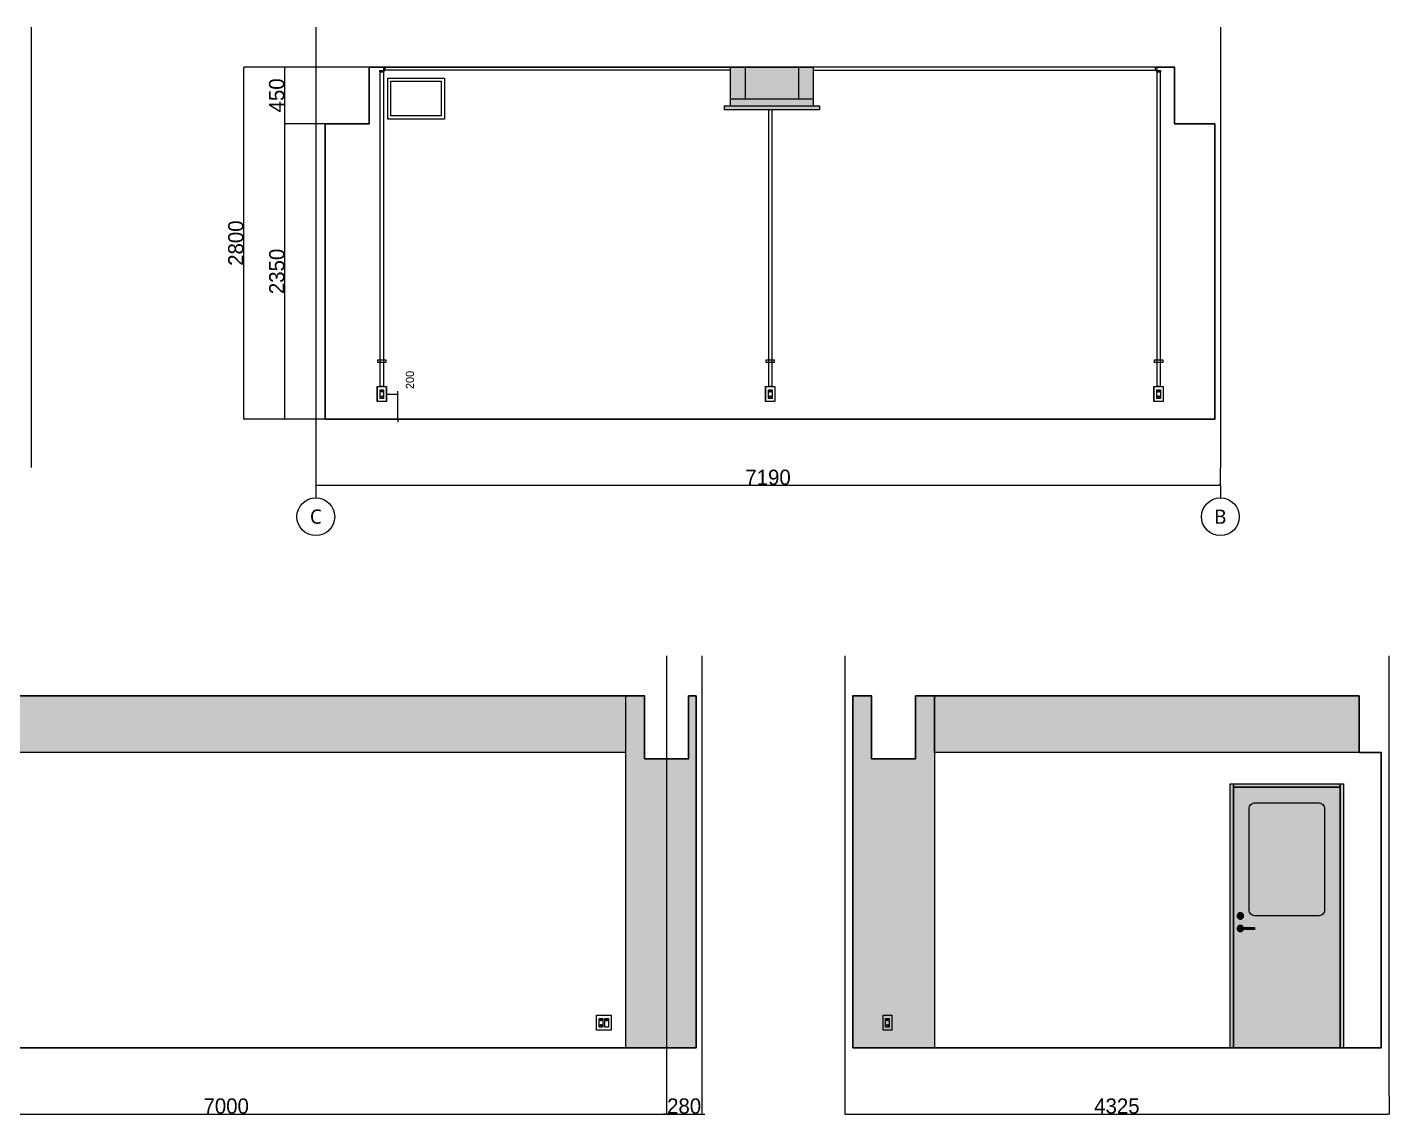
# Model space of a CAD drawing. Header units: millimetres. Extents: x -376000 to 292178, y -193032 to 188048.
# Drawn here: x -181302 to -170472, y -156839 to -148190 of the extents above; entities that cross this region are included whole.
import ezdxf

# ---------------------------------------------------------------- set-up
doc = ezdxf.new("R2010")
doc.units = ezdxf.units.MM
doc.header["$PDMODE"] = 1
doc.header["$PDSIZE"] = -2
doc.linetypes.add('ラインタイプ-6', pattern=[5.291531, 3.175, -1.058062, 0.352704, -0.705764])
for name, color, linetype, lineweight, true_color in [('02_0.25', 1, 'Continuous', 25, 0xff0000), ('04_0.10', 7, 'Continuous', 9, 0x0099ff), ('06一点鎖線', 7, 'ラインタイプ-6', 9, 0x9999ff)]:
    doc.layers.add(name, color=color, linetype=linetype, lineweight=lineweight, true_color=true_color)
for name, color, linetype, lineweight in [('07_文字・記号', 7, 'Continuous', 9), ('_平面図（新設） (2D)', 7, 'Continuous', 5), ('寸法', 7, 'Continuous', 5)]:
    doc.layers.add(name, color=color, linetype=linetype, lineweight=lineweight)
doc.styles.add('Hiragino Kaku Gothic Pro W3', font='', dxfattribs={"bigfont": 'Hiragino Kaku Gothic Pro W3'})
doc.styles.add('Hiragino Sans W3', font='', dxfattribs={"bigfont": 'Hiragino Sans W3'})
doc.styles.add('Yu Gothic UI Semilight', font='Yu Gothic UI Semilight.ttf')
doc.styles.get('Hiragino Kaku Gothic Pro W3').set_extended_font_data('Hiragino Kaku Gothic Pro W3')
doc.styles.get('Hiragino Sans W3').set_extended_font_data('Hiragino Sans W3')
doc.dimstyles.new('建具表寸法', dxfattribs={"dimtxt": 161.781684, "dimasz": 0.199988, "dimexe": 0, "dimexo": 0.3, "dimgap": 0.005, "dimtad": 1, "dimdsep": 46, "dimtxsty": 'Hiragino Sans W3', "dimblk": 'DOT', "dimblk1": 'DOT', "dimblk2": 'DOT', "dimcen": 0, "dimazin": 0, "dimtfac": 1, "dimtix": 1, "dimtmove": 0, "dimatfit": 0, "dimldrblk": 'VW_FILLEDARROW', "dimfxl": 1, "dimfrac": 2, "dimtolj": 1, "dimarcsym": 0})

# ---------------------------------------------------------------- blocks, each defined once
blk = doc.blocks.new('_Dot')
at = {"color": 0, "linetype": 'ByBlock', "lineweight": -2}
blk.add_line((-0.5, 0), (-1, 0), dxfattribs=at)
at = {"color": 0, "linetype": 'ByBlock', "const_width": 0.5}
blk.add_lwpolyline([(-0.25, 0, 1), (0.25, 0, 1)], format="xyb", close=True, dxfattribs=at)
blk = doc.blocks.new('*D992')
at = {"layer": 'Defpoints', "color": 0}
for p in [(-178470, -151107), (-178357, -151107), (-178469, -151307)]:
    blk.add_point(p, dxfattribs=at)
at = {"layer": '寸法', "color": 0, "lineweight": -2}
for p, q in [((-178469, -151107), (-178357, -151107)), ((-178357, -151095), (-178357, -151083)), ((-178357, -151307), (-178357, -151107)), ((-178469, -151307), (-178357, -151307)), ((-178357, -151319), (-178357, -151331))]:
    blk.add_line(p, q, dxfattribs=at)
at = {"layer": '寸法', "color": 0, "lineweight": -2, "xscale": 11.999267578125, "yscale": 11.999267578125, "zscale": 11.999267578125}
for p, rotation in [((-178357, -151107), 270), ((-178357, -151307), 90)]:
    blk.add_blockref('_Dot', p, dxfattribs=dict(at, rotation=rotation))
at = {"layer": '寸法', "color": 0, "insert": (-178260, -150995), "char_height": 64.7, "attachment_point": 5, "rotation": 90, "style": 'Hiragino Kaku Gothic Pro W3'}
blk.add_mtext('\\A1;200', dxfattribs=at)
blk = doc.blocks.new('VW_FILLEDARROW')
at = {"color": 0, "linetype": 'Continuous', "lineweight": 5, "transparency": 16777216, "flags": 128}
blk.add_lwpolyline([(-161.33, 43.23), (0, 0), (-161.33, -43.23)], close=True, dxfattribs=at)
blk = doc.blocks.new('グループ-645')
at = {"color": 255}
blk.add_wipeout([(-178436, -148595), (-177986, -148595), (-177986, -148920), (-178436, -148920)], dxfattribs=at).dxf.layer = '04_0.10'
at = {"layer": '04_0.10', "color": 251, "flags": 128}
blk.add_lwpolyline([(-178436, -148595), (-177986, -148595), (-177986, -148920), (-178436, -148920)], close=True, dxfattribs=at)
at = {"color": 255}
blk.add_wipeout([(-178411, -148620), (-178011, -148620), (-178011, -148895), (-178411, -148895)], dxfattribs=at).dxf.layer = '04_0.10'
at = {"layer": '04_0.10', "color": 251, "flags": 128}
blk.add_lwpolyline([(-178411, -148620), (-178011, -148620), (-178011, -148895), (-178411, -148895)], close=True, dxfattribs=at)
blk = doc.blocks.new('*D1001')
at = {"layer": 'Defpoints', "color": 0}
for p in [(-179009, -151690), (-171819, -151690), (-171819, -151833)]:
    blk.add_point(p, dxfattribs=at)
at = {"layer": '寸法', "color": 0, "lineweight": -2}
for p, q in [((-179009, -151690), (-179009, -151833)), ((-171819, -151690), (-171819, -151833)), ((-178997, -151833), (-171831, -151833))]:
    blk.add_line(p, q, dxfattribs=at)
at = {"layer": '寸法', "color": 0, "lineweight": -2, "xscale": 11.999267578125, "yscale": 11.999267578125, "zscale": 11.999267578125, "rotation": 180}
blk.add_blockref('_Dot', (-179009, -151833), dxfattribs=at)
at = {"layer": '寸法', "color": 0, "lineweight": -2, "xscale": 11.999267578125, "yscale": 11.999267578125, "zscale": 11.999267578125}
blk.add_blockref('_Dot', (-171819, -151833), dxfattribs=at)
at = {"layer": '寸法', "color": 0, "insert": (-175414, -151770), "char_height": 121.3, "attachment_point": 5, "style": 'Hiragino Kaku Gothic Pro W3'}
blk.add_mtext('\\A1;7190', dxfattribs=at)
blk = doc.blocks.new('グループ-658')
at = {"color": 255}
blk.add_wipeout([(-176777, -156047), (-176661, -156047), (-176661, -156167), (-176777, -156167)], dxfattribs=at).dxf.layer = '04_0.10'
at = {"layer": '04_0.10', "color": 251, "flags": 128}
blk.add_lwpolyline([(-176777, -156047), (-176661, -156047), (-176661, -156167), (-176777, -156167)], close=True, dxfattribs=at)
at = {"color": 255}
blk.add_wipeout([(-176756, -156073), (-176728, -156073), (-176728, -156142), (-176756, -156142)], dxfattribs=at).dxf.layer = '04_0.10'
at = {"layer": '04_0.10', "color": 251, "flags": 128}
blk.add_lwpolyline([(-176756, -156073), (-176728, -156073), (-176728, -156142), (-176756, -156142)], close=True, dxfattribs=at)
at = {"color": 255}
blk.add_wipeout([(-176748, -156122), (-176746, -156122), (-176746, -156132), (-176748, -156132)], dxfattribs=at).dxf.layer = '04_0.10'
at = {"layer": '04_0.10', "color": 251, "flags": 128}
blk.add_lwpolyline([(-176748, -156122), (-176746, -156122), (-176746, -156132), (-176748, -156132)], close=True, dxfattribs=at)
at = {"color": 255}
blk.add_wipeout([(-176738, -156122), (-176736, -156122), (-176736, -156132), (-176738, -156132)], dxfattribs=at).dxf.layer = '04_0.10'
at = {"layer": '04_0.10', "color": 251, "flags": 128}
blk.add_lwpolyline([(-176738, -156122), (-176736, -156122), (-176736, -156132), (-176738, -156132)], close=True, dxfattribs=at)
at = {"color": 255}
blk.add_wipeout([(-176748, -156082), (-176746, -156082), (-176746, -156092), (-176748, -156092)], dxfattribs=at).dxf.layer = '04_0.10'
at = {"layer": '04_0.10', "color": 251, "flags": 128}
blk.add_lwpolyline([(-176748, -156082), (-176746, -156082), (-176746, -156092), (-176748, -156092)], close=True, dxfattribs=at)
at = {"color": 255}
blk.add_wipeout([(-176738, -156082), (-176736, -156082), (-176736, -156092), (-176738, -156092)], dxfattribs=at).dxf.layer = '04_0.10'
at = {"layer": '04_0.10', "color": 251, "flags": 128}
blk.add_lwpolyline([(-176738, -156082), (-176736, -156082), (-176736, -156092), (-176738, -156092)], close=True, dxfattribs=at)
at = {"color": 255}
blk.add_wipeout([(-176710, -156073), (-176682, -156073), (-176682, -156142), (-176710, -156142)], dxfattribs=at).dxf.layer = '04_0.10'
at = {"layer": '04_0.10', "color": 251, "flags": 128}
blk.add_lwpolyline([(-176710, -156073), (-176682, -156073), (-176682, -156142), (-176710, -156142)], close=True, dxfattribs=at)
at = {"color": 255}
blk.add_wipeout([(-176702, -156084), (-176689, -156084), (-176689, -156091), (-176702, -156091)], dxfattribs=at).dxf.layer = '04_0.10'
at = {"layer": '04_0.10', "color": 251, "flags": 128}
blk.add_lwpolyline([(-176702, -156084), (-176689, -156084), (-176689, -156091), (-176702, -156091)], close=True, dxfattribs=at)
blk = doc.blocks.new('*D1024')
at = {"layer": 'Defpoints', "color": 0}
for p in [(-176221, -156690), (-175941, -156690), (-175941, -156833)]:
    blk.add_point(p, dxfattribs=at)
at = {"layer": '寸法', "color": 0, "lineweight": -2}
for p, q in [((-176221, -156690), (-176221, -156833)), ((-175941, -156690), (-175941, -156833)), ((-176233, -156833), (-176245, -156833)), ((-176221, -156833), (-175941, -156833)), ((-175929, -156833), (-175917, -156833))]:
    blk.add_line(p, q, dxfattribs=at)
at = {"layer": '寸法', "color": 0, "lineweight": -2, "xscale": 11.999267578125, "yscale": 11.999267578125, "zscale": 11.999267578125}
blk.add_blockref('_Dot', (-176221, -156833), dxfattribs=at)
at = {"layer": '寸法', "color": 0, "lineweight": -2, "xscale": 11.999267578125, "yscale": 11.999267578125, "zscale": 11.999267578125, "rotation": 180}
blk.add_blockref('_Dot', (-175941, -156833), dxfattribs=at)
at = {"layer": '寸法', "color": 0, "insert": (-176081, -156770), "char_height": 121.3, "attachment_point": 5, "style": 'Hiragino Kaku Gothic Pro W3'}
blk.add_mtext('\\A1;280', dxfattribs=at)
blk = doc.blocks.new('*D1025')
at = {"layer": 'Defpoints', "color": 0}
for p in [(-183221, -156690), (-176221, -156690), (-176221, -156833)]:
    blk.add_point(p, dxfattribs=at)
at = {"layer": '寸法', "color": 0, "lineweight": -2}
for p, q in [((-183221, -156690), (-183221, -156833)), ((-176221, -156690), (-176221, -156833)), ((-183209, -156833), (-176233, -156833))]:
    blk.add_line(p, q, dxfattribs=at)
at = {"layer": '寸法', "color": 0, "lineweight": -2, "xscale": 11.999267578125, "yscale": 11.999267578125, "zscale": 11.999267578125, "rotation": 180}
blk.add_blockref('_Dot', (-183221, -156833), dxfattribs=at)
at = {"layer": '寸法', "color": 0, "lineweight": -2, "xscale": 11.999267578125, "yscale": 11.999267578125, "zscale": 11.999267578125}
blk.add_blockref('_Dot', (-176221, -156833), dxfattribs=at)
at = {"layer": '寸法', "color": 0, "insert": (-179721, -156770), "char_height": 121.3, "attachment_point": 5, "style": 'Hiragino Kaku Gothic Pro W3'}
blk.add_mtext('\\A1;7000', dxfattribs=at)
blk = doc.blocks.new('グループ-659')
at = {"color": 255}
blk.add_wipeout([(-174500, -156047), (-174430, -156047), (-174430, -156167), (-174500, -156167)], dxfattribs=at).dxf.layer = '04_0.10'
at = {"layer": '04_0.10', "color": 251, "flags": 128}
blk.add_lwpolyline([(-174500, -156047), (-174430, -156047), (-174430, -156167), (-174500, -156167)], close=True, dxfattribs=at)
at = {"color": 255}
blk.add_wipeout([(-174451, -156142), (-174479, -156142), (-174479, -156073), (-174451, -156073)], dxfattribs=at).dxf.layer = '04_0.10'
at = {"layer": '04_0.10', "color": 251, "flags": 128}
blk.add_lwpolyline([(-174451, -156142), (-174479, -156142), (-174479, -156073), (-174451, -156073)], close=True, dxfattribs=at)
at = {"color": 255}
blk.add_wipeout([(-174461, -156122), (-174459, -156122), (-174459, -156132), (-174461, -156132)], dxfattribs=at).dxf.layer = '04_0.10'
at = {"layer": '04_0.10', "color": 251, "flags": 128}
blk.add_lwpolyline([(-174461, -156122), (-174459, -156122), (-174459, -156132), (-174461, -156132)], close=True, dxfattribs=at)
at = {"color": 255}
blk.add_wipeout([(-174471, -156122), (-174469, -156122), (-174469, -156132), (-174471, -156132)], dxfattribs=at).dxf.layer = '04_0.10'
at = {"layer": '04_0.10', "color": 251, "flags": 128}
blk.add_lwpolyline([(-174471, -156122), (-174469, -156122), (-174469, -156132), (-174471, -156132)], close=True, dxfattribs=at)
at = {"color": 255}
blk.add_wipeout([(-174461, -156082), (-174459, -156082), (-174459, -156092), (-174461, -156092)], dxfattribs=at).dxf.layer = '04_0.10'
at = {"layer": '04_0.10', "color": 251, "flags": 128}
blk.add_lwpolyline([(-174461, -156082), (-174459, -156082), (-174459, -156092), (-174461, -156092)], close=True, dxfattribs=at)
at = {"color": 255}
blk.add_wipeout([(-174471, -156082), (-174469, -156082), (-174469, -156092), (-174471, -156092)], dxfattribs=at).dxf.layer = '04_0.10'
at = {"layer": '04_0.10', "color": 251, "flags": 128}
blk.add_lwpolyline([(-174471, -156082), (-174469, -156082), (-174469, -156092), (-174471, -156092)], close=True, dxfattribs=at)
blk = doc.blocks.new('グループ-576')
at = {"layer": '04_0.10', "linetype": 'Continuous', "lineweight": 0, "true_color": 0xf8f8ef}
blk.add_hatch(color=7, dxfattribs=at).paths.add_polyline_path([(-432, 975), (418, 975), (418, -1100), (-432, -1100)])
at = {"layer": '04_0.10', "linetype": 'Continuous', "lineweight": 0, "true_color": 0xd9e6cf}
h = blk.add_hatch(color=254, dxfattribs=at)
edge = h.paths.add_edge_path()
edge.add_arc((243, 0), 50, 270, 360, ccw=False)
edge.add_line((243, -50), (-257, -50))
edge.add_arc((-257, 0), 50, 180, 270, ccw=False)
edge.add_line((-307, 0), (-307, 800))
edge.add_arc((-257, 800), 50, 90, 180, ccw=False)
edge.add_line((-257, 850), (243, 850))
edge.add_arc((243, 800), 50, 0, 90, ccw=False)
edge.add_line((293, 800), (293, 0))
at = {"layer": '04_0.10', "linetype": 'Continuous', "lineweight": 0}
for points in [[(-389, -28), (-388, -28), (-386, -27), (-385, -26), (-383, -26), (-382, -25), (-380, -25), (-378, -25), (-377, -25), (-375, -25), (-373, -25), (-372, -25), (-370, -26), (-369, -26), (-367, -27), (-366, -28), (-364, -28), (-363, -29), (-361, -30), (-360, -31), (-359, -32), (-358, -33), (-357, -35), (-356, -36), (-355, -38), (-354, -39), (-353, -40), (-353, -42), (-352, -44), (-352, -45), (-352, -47), (-352, -48), (-351, -50), (-352, -52), (-352, -53), (-352, -55), (-352, -56), (-353, -58), (-353, -60), (-354, -61), (-355, -63), (-356, -64), (-357, -65), (-358, -67), (-359, -68), (-360, -69), (-361, -70), (-363, -71), (-364, -72), (-366, -72), (-367, -73), (-369, -74), (-370, -74), (-372, -75), (-373, -75), (-375, -75), (-377, -75), (-378, -75), (-380, -75), (-382, -75), (-383, -74), (-385, -74), (-386, -73), (-388, -72), (-389, -72), (-391, -71), (-392, -70), (-393, -69), (-395, -68), (-396, -67), (-397, -65), (-398, -64), (-399, -63), (-399, -61), (-400, -60), (-401, -58), (-401, -56), (-402, -55), (-402, -53), (-402, -52), (-402, -50), (-402, -48), (-402, -47), (-402, -45), (-401, -44), (-401, -42), (-400, -40), (-399, -39), (-399, -38), (-398, -36), (-397, -35), (-396, -33), (-395, -32), (-393, -31), (-392, -30), (-391, -29)], [(-389, -128), (-388, -128), (-386, -127), (-385, -126), (-383, -126), (-382, -125), (-380, -125), (-378, -125), (-377, -125), (-375, -125), (-373, -125), (-372, -125), (-370, -126), (-369, -126), (-367, -127), (-366, -128), (-364, -128), (-363, -129), (-361, -130), (-360, -131), (-359, -132), (-358, -133), (-357, -135), (-356, -136), (-355, -137), (-354, -139), (-353, -140), (-353, -142), (-352, -144), (-352, -145), (-352, -147), (-352, -148), (-351, -150), (-352, -152), (-352, -153), (-352, -155), (-352, -156), (-353, -158), (-353, -160), (-354, -161), (-355, -162), (-356, -164), (-357, -165), (-358, -167), (-359, -168), (-360, -169), (-361, -170), (-363, -171), (-364, -172), (-366, -172), (-367, -173), (-369, -174), (-370, -174), (-372, -175), (-373, -175), (-375, -175), (-377, -175), (-378, -175), (-380, -175), (-382, -175), (-383, -174), (-385, -174), (-386, -173), (-388, -172), (-389, -172), (-391, -171), (-392, -170), (-393, -169), (-395, -168), (-396, -167), (-397, -165), (-398, -164), (-399, -162), (-399, -161), (-400, -160), (-401, -158), (-401, -156), (-402, -155), (-402, -153), (-402, -152), (-402, -150), (-402, -148), (-402, -147), (-402, -145), (-401, -144), (-401, -142), (-400, -140), (-399, -139), (-399, -137), (-398, -136), (-397, -135), (-396, -133), (-395, -132), (-393, -131), (-392, -130), (-391, -129)]]:
    blk.add_hatch(color=254, dxfattribs=at).paths.add_polyline_path(points)
h = blk.add_hatch(color=254, dxfattribs=at)
edge = h.paths.add_edge_path()
edge.add_arc((-384, -150), 7, 89.322, 270.678, ccw=False)
edge.add_line((-384, -143), (-264, -143))
edge.add_line((-264, -143), (-264, -157))
edge.add_line((-264, -157), (-384, -157))
at = {"layer": '04_0.10', "color": 7, "linetype": 'Continuous', "lineweight": 5, "flags": 128}
blk.add_lwpolyline([(-432, 975), (418, 975), (418, -1100), (-432, -1100)], close=True, dxfattribs=at)
at = {"layer": '04_0.10', "color": 251, "flags": 128}
for points in [[(-432, 975), (418, 975), (418, -1100), (-432, -1100)], [(-379, -38), (-374, -38), (-374, -63), (-379, -63)]]:
    blk.add_lwpolyline(points, close=True, dxfattribs=at)
for points in [[(293, 0, -0.414214), (243, -50), (-257, -50, -0.414214), (-307, 0), (-307, 800, -0.414214), (-257, 850), (243, 850, -0.414214), (293, 800)], [(-384, -157, -1.011905), (-384, -143), (-264, -143), (-264, -157)]]:
    blk.add_lwpolyline(points, format="xyb", close=True, dxfattribs=at)
at = {"layer": '04_0.10', "color": 251}
for points in [[(-389, -28), (-384, -25), (-370, -25), (-358, -32), (-351, -43), (-351, -57), (-358, -68), (-370, -75), (-384, -75), (-395, -68), (-402, -57), (-402, -43), (-395, -32), (-389, -28)], [(-389, -128), (-384, -125), (-370, -125), (-358, -132), (-351, -143), (-351, -157), (-358, -168), (-370, -175), (-384, -175), (-395, -168), (-402, -157), (-402, -143), (-395, -132), (-389, -128)]]:
    blk.add_open_spline(points, degree=2, dxfattribs=at)
blk = doc.blocks.new('グループ-577')
at = {"layer": '04_0.10', "color": 251}
blk.add_blockref('グループ-576', (0, 0), dxfattribs=at)
blk = doc.blocks.new('WD_900×2150_Wood')
at = {"layer": '04_0.10', "linetype": 'Continuous', "lineweight": 0, "true_color": 0xf8f8ef, "transparency": 33554687}
for points in [[(-457, 1000), (-432, 1000), (-432, -1100), (-457, -1100)], [(-432, 1000), (418, 1000), (418, 975), (-432, 975)], [(418, 1000), (443, 1000), (443, -1100), (418, -1100)]]:
    blk.add_hatch(color=7, dxfattribs=at).paths.add_polyline_path(points)
at = {"layer": '04_0.10', "color": 7, "linetype": 'Continuous', "lineweight": 5, "transparency": 33554687, "flags": 128}
for points in [[(-457, 1000), (-432, 1000), (-432, -1100), (-457, -1100)], [(-432, 1000), (418, 1000), (418, 975), (-432, 975)], [(418, 1000), (443, 1000), (443, -1100), (418, -1100)]]:
    blk.add_lwpolyline(points, close=True, dxfattribs=at)
at = {"layer": '04_0.10', "color": 7}
blk.add_blockref('グループ-577', (0, 0), dxfattribs=at)
blk = doc.blocks.new('*D1028')
at = {"layer": 'Defpoints', "color": 0}
for p in [(-174803, -156690), (-170478, -156690), (-170478, -156833)]:
    blk.add_point(p, dxfattribs=at)
at = {"layer": '寸法', "color": 0, "lineweight": -2}
for p, q in [((-174803, -156690), (-174803, -156833)), ((-170478, -156690), (-170478, -156833)), ((-174791, -156833), (-170490, -156833))]:
    blk.add_line(p, q, dxfattribs=at)
at = {"layer": '寸法', "color": 0, "lineweight": -2, "xscale": 11.999267578125, "yscale": 11.999267578125, "zscale": 11.999267578125, "rotation": 180}
blk.add_blockref('_Dot', (-174803, -156833), dxfattribs=at)
at = {"layer": '寸法', "color": 0, "lineweight": -2, "xscale": 11.999267578125, "yscale": 11.999267578125, "zscale": 11.999267578125}
blk.add_blockref('_Dot', (-170478, -156833), dxfattribs=at)
at = {"layer": '寸法', "color": 0, "insert": (-172641, -156770), "char_height": 121.3, "attachment_point": 5, "style": 'Hiragino Kaku Gothic Pro W3'}
blk.add_mtext('\\A1;4325', dxfattribs=at)
blk = doc.blocks.new('グループ-666')
at = {"layer": '02_0.25', "linetype": 'Continuous', "lineweight": 0, "true_color": 0xf8f8ef}
blk.add_hatch(color=7, dxfattribs=at).paths.add_polyline_path([(-175714, -148507), (-175054, -148507), (-175054, -148814), (-175004, -148814), (-175004, -148844), (-175764, -148844), (-175764, -148814), (-175714, -148814)])
at = {"layer": '04_0.10', "color": 7, "linetype": 'Continuous'}
for p, q in [((-175714, -148507), (-175054, -148507)), ((-175714, -148507), (-175714, -148814)), ((-175714, -148507), (-175054, -148507)), ((-175714, -148507), (-175714, -148814)), ((-175597, -148507), (-175597, -148760)), ((-175171, -148507), (-175171, -148760)), ((-175054, -148507), (-175054, -148814)), ((-175054, -148507), (-175054, -148814)), ((-175714, -148760), (-175054, -148760)), ((-175764, -148814), (-175004, -148814)), ((-175764, -148814), (-175764, -148844)), ((-175764, -148814), (-175714, -148814)), ((-175764, -148814), (-175764, -148844)), ((-175764, -148844), (-175004, -148844)), ((-175764, -148844), (-175004, -148844)), ((-175054, -148814), (-175004, -148814)), ((-175004, -148814), (-175004, -148844)), ((-175004, -148814), (-175004, -148844))]:
    blk.add_line(p, q, dxfattribs=at)
blk = doc.blocks.new('グループ-668')
at = {"color": 255}
blk.add_wipeout([(-178519, -151047), (-178449, -151047), (-178449, -151167), (-178519, -151167)], dxfattribs=at).dxf.layer = '04_0.10'
at = {"layer": '04_0.10', "color": 251, "flags": 128}
blk.add_lwpolyline([(-178519, -151047), (-178449, -151047), (-178449, -151167), (-178519, -151167)], close=True, dxfattribs=at)
at = {"color": 255}
blk.add_wipeout([(-178470, -151142), (-178498, -151142), (-178498, -151073), (-178470, -151073)], dxfattribs=at).dxf.layer = '04_0.10'
at = {"layer": '04_0.10', "color": 251, "flags": 128}
blk.add_lwpolyline([(-178470, -151142), (-178498, -151142), (-178498, -151073), (-178470, -151073)], close=True, dxfattribs=at)
at = {"color": 255}
blk.add_wipeout([(-178480, -151122), (-178478, -151122), (-178478, -151132), (-178480, -151132)], dxfattribs=at).dxf.layer = '04_0.10'
at = {"layer": '04_0.10', "color": 251, "flags": 128}
blk.add_lwpolyline([(-178480, -151122), (-178478, -151122), (-178478, -151132), (-178480, -151132)], close=True, dxfattribs=at)
at = {"color": 255}
blk.add_wipeout([(-178490, -151122), (-178488, -151122), (-178488, -151132), (-178490, -151132)], dxfattribs=at).dxf.layer = '04_0.10'
at = {"layer": '04_0.10', "color": 251, "flags": 128}
blk.add_lwpolyline([(-178490, -151122), (-178488, -151122), (-178488, -151132), (-178490, -151132)], close=True, dxfattribs=at)
at = {"color": 255}
blk.add_wipeout([(-178480, -151082), (-178478, -151082), (-178478, -151092), (-178480, -151092)], dxfattribs=at).dxf.layer = '04_0.10'
at = {"layer": '04_0.10', "color": 251, "flags": 128}
blk.add_lwpolyline([(-178480, -151082), (-178478, -151082), (-178478, -151092), (-178480, -151092)], close=True, dxfattribs=at)
at = {"color": 255}
blk.add_wipeout([(-178490, -151082), (-178488, -151082), (-178488, -151092), (-178490, -151092)], dxfattribs=at).dxf.layer = '04_0.10'
at = {"layer": '04_0.10', "color": 251, "flags": 128}
blk.add_lwpolyline([(-178490, -151082), (-178488, -151082), (-178488, -151092), (-178490, -151092)], close=True, dxfattribs=at)
blk = doc.blocks.new('グループ-669')
at = {"color": 255}
blk.add_wipeout([(-175431, -151047), (-175361, -151047), (-175361, -151167), (-175431, -151167)], dxfattribs=at).dxf.layer = '04_0.10'
at = {"layer": '04_0.10', "color": 251, "flags": 128}
blk.add_lwpolyline([(-175431, -151047), (-175361, -151047), (-175361, -151167), (-175431, -151167)], close=True, dxfattribs=at)
at = {"color": 255}
blk.add_wipeout([(-175382, -151142), (-175410, -151142), (-175410, -151073), (-175382, -151073)], dxfattribs=at).dxf.layer = '04_0.10'
at = {"layer": '04_0.10', "color": 251, "flags": 128}
blk.add_lwpolyline([(-175382, -151142), (-175410, -151142), (-175410, -151073), (-175382, -151073)], close=True, dxfattribs=at)
at = {"color": 255}
blk.add_wipeout([(-175392, -151122), (-175390, -151122), (-175390, -151132), (-175392, -151132)], dxfattribs=at).dxf.layer = '04_0.10'
at = {"layer": '04_0.10', "color": 251, "flags": 128}
blk.add_lwpolyline([(-175392, -151122), (-175390, -151122), (-175390, -151132), (-175392, -151132)], close=True, dxfattribs=at)
at = {"color": 255}
blk.add_wipeout([(-175402, -151122), (-175400, -151122), (-175400, -151132), (-175402, -151132)], dxfattribs=at).dxf.layer = '04_0.10'
at = {"layer": '04_0.10', "color": 251, "flags": 128}
blk.add_lwpolyline([(-175402, -151122), (-175400, -151122), (-175400, -151132), (-175402, -151132)], close=True, dxfattribs=at)
at = {"color": 255}
blk.add_wipeout([(-175392, -151082), (-175390, -151082), (-175390, -151092), (-175392, -151092)], dxfattribs=at).dxf.layer = '04_0.10'
at = {"layer": '04_0.10', "color": 251, "flags": 128}
blk.add_lwpolyline([(-175392, -151082), (-175390, -151082), (-175390, -151092), (-175392, -151092)], close=True, dxfattribs=at)
at = {"color": 255}
blk.add_wipeout([(-175402, -151082), (-175400, -151082), (-175400, -151092), (-175402, -151092)], dxfattribs=at).dxf.layer = '04_0.10'
at = {"layer": '04_0.10', "color": 251, "flags": 128}
blk.add_lwpolyline([(-175402, -151082), (-175400, -151082), (-175400, -151092), (-175402, -151092)], close=True, dxfattribs=at)
blk = doc.blocks.new('グループ-670')
at = {"color": 255}
blk.add_wipeout([(-172344, -151047), (-172274, -151047), (-172274, -151167), (-172344, -151167)], dxfattribs=at).dxf.layer = '04_0.10'
at = {"layer": '04_0.10', "color": 251, "flags": 128}
blk.add_lwpolyline([(-172344, -151047), (-172274, -151047), (-172274, -151167), (-172344, -151167)], close=True, dxfattribs=at)
at = {"color": 255}
blk.add_wipeout([(-172323, -151073), (-172295, -151073), (-172295, -151142), (-172323, -151142)], dxfattribs=at).dxf.layer = '04_0.10'
at = {"layer": '04_0.10', "color": 251, "flags": 128}
blk.add_lwpolyline([(-172323, -151073), (-172295, -151073), (-172295, -151142), (-172323, -151142)], close=True, dxfattribs=at)
at = {"color": 255}
blk.add_wipeout([(-172315, -151122), (-172313, -151122), (-172313, -151132), (-172315, -151132)], dxfattribs=at).dxf.layer = '04_0.10'
at = {"layer": '04_0.10', "color": 251, "flags": 128}
blk.add_lwpolyline([(-172315, -151122), (-172313, -151122), (-172313, -151132), (-172315, -151132)], close=True, dxfattribs=at)
at = {"color": 255}
blk.add_wipeout([(-172305, -151122), (-172303, -151122), (-172303, -151132), (-172305, -151132)], dxfattribs=at).dxf.layer = '04_0.10'
at = {"layer": '04_0.10', "color": 251, "flags": 128}
blk.add_lwpolyline([(-172305, -151122), (-172303, -151122), (-172303, -151132), (-172305, -151132)], close=True, dxfattribs=at)
at = {"color": 255}
blk.add_wipeout([(-172315, -151082), (-172313, -151082), (-172313, -151092), (-172315, -151092)], dxfattribs=at).dxf.layer = '04_0.10'
at = {"layer": '04_0.10', "color": 251, "flags": 128}
blk.add_lwpolyline([(-172315, -151082), (-172313, -151082), (-172313, -151092), (-172315, -151092)], close=True, dxfattribs=at)
at = {"color": 255}
blk.add_wipeout([(-172305, -151082), (-172303, -151082), (-172303, -151092), (-172305, -151092)], dxfattribs=at).dxf.layer = '04_0.10'
at = {"layer": '04_0.10', "color": 251, "flags": 128}
blk.add_lwpolyline([(-172305, -151082), (-172303, -151082), (-172303, -151092), (-172305, -151092)], close=True, dxfattribs=at)
blk = doc.blocks.new('グループ-671')
at = {"layer": '04_0.10', "linetype": 'Continuous', "lineweight": 0, "true_color": 0xe6e2cf}
for points in [[(-178521, -151047), (-178446, -151047), (-178446, -151167), (-178521, -151167)], [(-175434, -151047), (-175359, -151047), (-175359, -151167), (-175434, -151167)], [(-172347, -151047), (-172272, -151047), (-172272, -151167), (-172347, -151167)]]:
    blk.add_hatch(color=254, dxfattribs=at).paths.add_polyline_path(points)
at = {"layer": '04_0.10', "color": 251, "flags": 128}
for points in [[(-178521, -151047), (-178446, -151047), (-178446, -151167), (-178521, -151167)], [(-175434, -151047), (-175359, -151047), (-175359, -151167), (-175434, -151167)], [(-172347, -151047), (-172272, -151047), (-172272, -151167), (-172347, -151167)]]:
    blk.add_lwpolyline(points, close=True, dxfattribs=at)
at = {"color": 255}
for points in [[(-175714, -148532), (-178459, -148532), (-178459, -148507), (-175714, -148507)], [(-175054, -148532), (-172334, -148532), (-172334, -148507), (-175054, -148507)]]:
    blk.add_wipeout(points, dxfattribs=at).dxf.layer = '04_0.10'
at = {"layer": '04_0.10', "color": 251, "flags": 128}
for points in [[(-175714, -148532), (-178459, -148532), (-178459, -148507), (-175714, -148507)], [(-175054, -148532), (-172334, -148532), (-172334, -148507), (-175054, -148507)]]:
    blk.add_lwpolyline(points, close=True, dxfattribs=at)
at = {"layer": '04_0.10', "color": 251}
blk.add_blockref('グループ-669', (0, 0), dxfattribs=at)
at = {"color": 255}
for points in [[(-178459, -148535), (-178469, -148535), (-178469, -148507), (-178459, -148507)], [(-172334, -148507), (-172324, -148507), (-172324, -148535), (-172334, -148535)], [(-175409, -151047), (-175409, -148844), (-175384, -148844), (-175384, -151047)]]:
    blk.add_wipeout(points, dxfattribs=at).dxf.layer = '04_0.10'
at = {"layer": '04_0.10', "color": 251, "flags": 128}
for points in [[(-178459, -148535), (-178469, -148535), (-178469, -148507), (-178459, -148507)], [(-172334, -148507), (-172324, -148507), (-172324, -148535), (-172334, -148535)], [(-175409, -151047), (-175409, -148844), (-175384, -148844), (-175384, -151047)], [(-175429, -150836), (-175364, -150836), (-175364, -150856), (-175429, -150856)]]:
    blk.add_lwpolyline(points, close=True, dxfattribs=at)
at = {"color": 255}
for points in [[(-178496, -151047), (-178496, -148545), (-178471, -148545), (-178471, -151047)], [(-172322, -148545), (-172297, -148545), (-172297, -151047), (-172322, -151047)]]:
    blk.add_wipeout(points, dxfattribs=at).dxf.layer = '04_0.10'
at = {"layer": '04_0.10', "color": 251, "flags": 128}
for points in [[(-178496, -151047), (-178496, -148545), (-178471, -148545), (-178471, -151047)], [(-172322, -148545), (-172297, -148545), (-172297, -151047), (-172322, -151047)], [(-178516, -150836), (-178451, -150836), (-178451, -150856), (-178516, -150856)], [(-172342, -150836), (-172277, -150836), (-172277, -150856), (-172342, -150856)]]:
    blk.add_lwpolyline(points, close=True, dxfattribs=at)
at = {"layer": '04_0.10', "color": 251}
for name in ['グループ-668', 'グループ-670']:
    blk.add_blockref(name, (0, 0), dxfattribs=at)
at = {"color": 255}
for points in [[(-178499, -148545), (-178499, -148535), (-178469, -148535), (-178469, -148545)], [(-172324, -148535), (-172294, -148535), (-172294, -148545), (-172324, -148545)]]:
    blk.add_wipeout(points, dxfattribs=at).dxf.layer = '04_0.10'
at = {"layer": '04_0.10', "color": 251, "flags": 128}
for points in [[(-178499, -148545), (-178499, -148535), (-178469, -148535), (-178469, -148545)], [(-172324, -148535), (-172294, -148535), (-172294, -148545), (-172324, -148545)]]:
    blk.add_lwpolyline(points, close=True, dxfattribs=at)
blk = doc.blocks.new('*D1103')
at = {"layer": 'Defpoints', "color": 0}
for p in [(-179256, -148507), (-178584, -148507), (-178584, -148957)]:
    blk.add_point(p, dxfattribs=at)
at = {"layer": '寸法', "color": 0, "lineweight": -2}
for p, q in [((-178584, -148507), (-179256, -148507)), ((-179256, -148945), (-179256, -148519)), ((-178584, -148957), (-179256, -148957))]:
    blk.add_line(p, q, dxfattribs=at)
at = {"layer": '寸法', "color": 0, "lineweight": -2, "xscale": 11.999267578125, "yscale": 11.999267578125, "zscale": 11.999267578125}
for p, rotation in [((-179256, -148507), 90), ((-179256, -148957), 270)]:
    blk.add_blockref('_Dot', p, dxfattribs=dict(at, rotation=rotation))
at = {"layer": '寸法', "color": 0, "insert": (-179319, -148732), "char_height": 121.3, "attachment_point": 5, "rotation": 90, "style": 'Hiragino Kaku Gothic Pro W3'}
blk.add_mtext('\\A1;450', dxfattribs=at)
blk = doc.blocks.new('*D1104')
at = {"layer": 'Defpoints', "color": 0}
for p in [(-179256, -148957), (-178584, -148957), (-178584, -151307)]:
    blk.add_point(p, dxfattribs=at)
at = {"layer": '寸法', "color": 0, "lineweight": -2}
for p, q in [((-178584, -148957), (-179256, -148957)), ((-179256, -151295), (-179256, -148969)), ((-178584, -151307), (-179256, -151307))]:
    blk.add_line(p, q, dxfattribs=at)
at = {"layer": '寸法', "color": 0, "lineweight": -2, "xscale": 11.999267578125, "yscale": 11.999267578125, "zscale": 11.999267578125}
for p, rotation in [((-179256, -148957), 90), ((-179256, -151307), 270)]:
    blk.add_blockref('_Dot', p, dxfattribs=dict(at, rotation=rotation))
at = {"layer": '寸法', "color": 0, "insert": (-179318, -150132), "char_height": 121.3, "attachment_point": 5, "rotation": 90, "style": 'Hiragino Kaku Gothic Pro W3'}
blk.add_mtext('\\A1;2350', dxfattribs=at)
blk = doc.blocks.new('*D1105')
at = {"layer": 'Defpoints', "color": 0}
for p in [(-179580, -148507), (-178584, -148507), (-178584, -151307)]:
    blk.add_point(p, dxfattribs=at)
at = {"layer": '寸法', "color": 0, "lineweight": -2}
for p, q in [((-178584, -148507), (-179580, -148507)), ((-179580, -151295), (-179580, -148519)), ((-178584, -151307), (-179580, -151307))]:
    blk.add_line(p, q, dxfattribs=at)
at = {"layer": '寸法', "color": 0, "lineweight": -2, "xscale": 11.999267578125, "yscale": 11.999267578125, "zscale": 11.999267578125}
for p, rotation in [((-179580, -148507), 90), ((-179580, -151307), 270)]:
    blk.add_blockref('_Dot', p, dxfattribs=dict(at, rotation=rotation))
at = {"layer": '寸法', "color": 0, "insert": (-179644, -149907), "char_height": 121.3, "attachment_point": 5, "rotation": 90, "style": 'Hiragino Kaku Gothic Pro W3'}
blk.add_mtext('\\A1;2800', dxfattribs=at)
blk = doc.blocks.new('平面図（新設） (2D)')
at = {"layer": '04_0.10', "linetype": 'Continuous', "lineweight": 0, "true_color": 0xbbbbbb}
for points in [[(-182895.68, -153507.171), (-176545.68, -153507.171), (-176545.68, -153957.171), (-182895.68, -153957.171)], [(-176045.68, -154007.171), (-176395.68, -154007.171), (-176395.68, -153507.171), (-176545.68, -153507.171), (-176545.68, -156307.171), (-175985.68, -156307.171), (-175985.68, -153507.171), (-176045.68, -153507.171)], [(-174090.68, -153507.171), (-170716.067, -153507.171), (-170716.067, -153957.171), (-174090.68, -153957.171)]]:
    blk.add_hatch(color=9, dxfattribs=at).paths.add_polyline_path(points)
at = {"layer": '04_0.10', "color": 251, "flags": 128}
for points in [[(-182895.68, -153507.171), (-176545.68, -153507.171), (-176545.68, -153957.171), (-182895.68, -153957.171)], [(-176045.68, -154007.171), (-176395.68, -154007.171), (-176395.68, -153507.171), (-176545.68, -153507.171), (-176545.68, -156307.171), (-175985.68, -156307.171), (-175985.68, -153507.171), (-176045.68, -153507.171)], [(-174090.68, -153507.171), (-170716.067, -153507.171), (-170716.067, -153957.171), (-174090.68, -153957.171)]]:
    blk.add_lwpolyline(points, close=True, dxfattribs=at)
at = {"layer": '06一点鎖線'}
for p, q in [((-181271.067, -148190.095), (-181271.067, -151690.095)), ((-179008.567, -148190.095), (-179008.567, -151690.095)), ((-171818.567, -148190.095), (-171818.567, -151690.095)), ((-176220.68, -153190.095), (-176220.68, -156690.095)), ((-175940.68, -153190.095), (-175940.68, -156690.095)), ((-174803.18, -153190.095), (-174803.18, -156690.095)), ((-170478.18, -153190.095), (-170478.18, -156690.095))]:
    blk.add_line(p, q, dxfattribs=at)
at = {"layer": '07_文字・記号', "color": 7, "linetype": 'Continuous'}
for p, q in [((-179008.567, -151832.55), (-179008.567, -151932.55)), ((-179008.567, -151832.55), (-179008.567, -151932.55)), ((-171818.567, -151832.55), (-171818.567, -151932.55))]:
    blk.add_line(p, q, dxfattribs=at)
for centre in [(-179008.567, -152082.55), (-179008.567, -152082.55), (-171818.567, -152082.55)]:
    blk.add_circle(centre, 150, dxfattribs=at)
at = {"layer": '02_0.25', "color": 7}
for name in ['グループ-666', 'グループ-645']:
    blk.add_blockref(name, (0, 0), dxfattribs=at)
at = {"layer": '04_0.10'}
blk.add_blockref('WD_900×2150_Wood', (-171283.23, -155207.171), dxfattribs=at)
at = {"layer": '04_0.10', "color": 7}
blk.add_blockref('グループ-658', (0, 0), dxfattribs=at)
at = {"layer": '04_0.10', "color": 251}
blk.add_blockref('グループ-659', (0, 0), dxfattribs=at)
at = {"layer": '07_文字・記号', "color": 7, "char_height": 113.068, "attachment_point": 5, "line_spacing_factor": 1.005558, "style": 'Yu Gothic UI Semilight'}
for s, insert in [('C', (-179008.567, -152082.55)), ('C', (-179008.567, -152082.55)), ('B', (-171818.567, -152082.55))]:
    blk.add_mtext(s, dxfattribs=dict(at, insert=insert))
at = {"layer": '寸法'}
for base, p1, p2, override, picture, middle in [((-179580.167, -148507.171), (-178583.567, -151307.171), (-178583.567, -148507.171), {"dimtxt": 121.336263, "dimasz": 11.999268, "dimgap": 0.75, "dimpost": '<>', "dimtxsty": 'Hiragino Kaku Gothic Pro W3', "dimtmove": 2}, '*D1105', (-179643.644, -149907.171)), ((-179255.53, -148507.171), (-178583.567, -148957.171), (-178583.567, -148507.171), {"dimtxt": 121.336263, "dimasz": 11.999268, "dimgap": 0.75, "dimpost": '<>', "dimtxsty": 'Hiragino Kaku Gothic Pro W3', "dimtmove": 2}, '*D1103', (-179318.77, -148732.171)), ((-179255.53, -148957.171), (-178583.567, -151307.171), (-178583.567, -148957.171), {"dimtxt": 121.336263, "dimasz": 11.999268, "dimgap": 0.3, "dimpost": '<>', "dimtxsty": 'Hiragino Kaku Gothic Pro W3', "dimtmove": 2}, '*D1104', (-179318.478, -150132.171))]:
    dim = blk.add_linear_dim(base=base, p1=p1, p2=p2, angle=270, dimstyle='建具表寸法', override=override, dxfattribs=at)
    dim.commit()
    dim.dimension.update_dxf_attribs({"geometry": picture, "text_midpoint": middle})
dim = blk.add_linear_dim(base=(-178356.867, -151107.171), p1=(-178469.285, -151307.171), p2=(-178469.567, -151107.171), angle=270, dimstyle='建具表寸法', override={"dimtxt": 64.712674, "dimasz": 11.999268, "dimgap": 160.01426, "dimpost": '<>', "dimtxsty": 'Hiragino Kaku Gothic Pro W3', "dimtix": 0, "dimtmove": 2}, dxfattribs=at)
dim.commit()
dim.dimension.update_dxf_attribs({"geometry": '*D992', "text_midpoint": (-178259.824, -150995.324), "dimtype": 160})
for base, p1, p2, picture, middle in [((-171818.567, -151832.55), (-179008.567, -151690.095), (-171818.567, -151690.095), '*D1001', (-175413.567, -151769.681)), ((-176220.68, -156832.55), (-183220.68, -156690.095), (-176220.68, -156690.095), '*D1025', (-179720.68, -156769.76)), ((-175940.68, -156832.55), (-176220.68, -156690.095), (-175940.68, -156690.095), '*D1024', (-176080.68, -156769.523)), ((-170478.18, -156832.55), (-174803.18, -156690.095), (-170478.18, -156690.095), '*D1028', (-172640.68, -156769.602))]:
    dim = blk.add_linear_dim(base=base, p1=p1, p2=p2, dimstyle='建具表寸法', override={"dimtxt": 121.336263, "dimasz": 11.999268, "dimgap": 0.3, "dimpost": '<>', "dimtxsty": 'Hiragino Kaku Gothic Pro W3', "dimtmove": 2}, dxfattribs=at)
    dim.commit()
    dim.dimension.update_dxf_attribs({"geometry": picture, "text_midpoint": middle})
at = {"layer": '04_0.10', "linetype": 'Continuous', "lineweight": 0, "true_color": 0xbbbbbb}
blk.add_hatch(color=9, dxfattribs=at).paths.add_polyline_path([(-174590.873, -154007.171), (-174240.873, -154007.171), (-174240.873, -153507.171), (-174090.68, -153507.171), (-174090.68, -156307.171), (-174740.68, -156307.171), (-174740.68, -153507.171), (-174590.873, -153507.171)])
at = {"layer": '02_0.25', "color": 251, "flags": 128}
for points in [[(-178933.567, -151307.171), (-178933.567, -148957.171), (-178583.567, -148957.171), (-178583.567, -148507.171), (-172183.567, -148507.171), (-172183.567, -148957.171), (-171863.567, -148957.171), (-171863.567, -151307.171)], [(-183345.68, -156307.171), (-183345.68, -153957.171), (-183195.68, -153957.171), (-183195.68, -153507.171), (-176395.68, -153507.171), (-176395.68, -154007.171), (-176045.68, -154007.171), (-176045.68, -153507.171), (-175985.68, -153507.171), (-175985.68, -156307.171)], [(-174740.68, -156307.171), (-174740.68, -153507.171), (-174590.887, -153507.171), (-174590.887, -154007.171), (-174240.919, -154007.171), (-174240.919, -153507.171), (-170716.067, -153507.171), (-170716.067, -153957.171), (-170540.68, -153957.171), (-170540.68, -156307.171)]]:
    blk.add_lwpolyline(points, close=True, dxfattribs=at)
at = {"layer": '04_0.10', "color": 251, "flags": 128}
blk.add_lwpolyline([(-174590.873, -154007.171), (-174240.873, -154007.171), (-174240.873, -153507.171), (-174090.68, -153507.171), (-174090.68, -156307.171), (-174740.68, -156307.171), (-174740.68, -153507.171), (-174590.873, -153507.171)], close=True, dxfattribs=at)
at = {"layer": '02_0.25', "color": 7}
blk.add_blockref('グループ-671', (0, 0), dxfattribs=at)

msp = doc.modelspace()

# ---------------------------------------------------------------- block references
at = {"layer": '_平面図（新設） (2D)'}
msp.add_blockref('平面図（新設） (2D)', (0, 0), dxfattribs=at)

doc.saveas('drawing.dxf')
